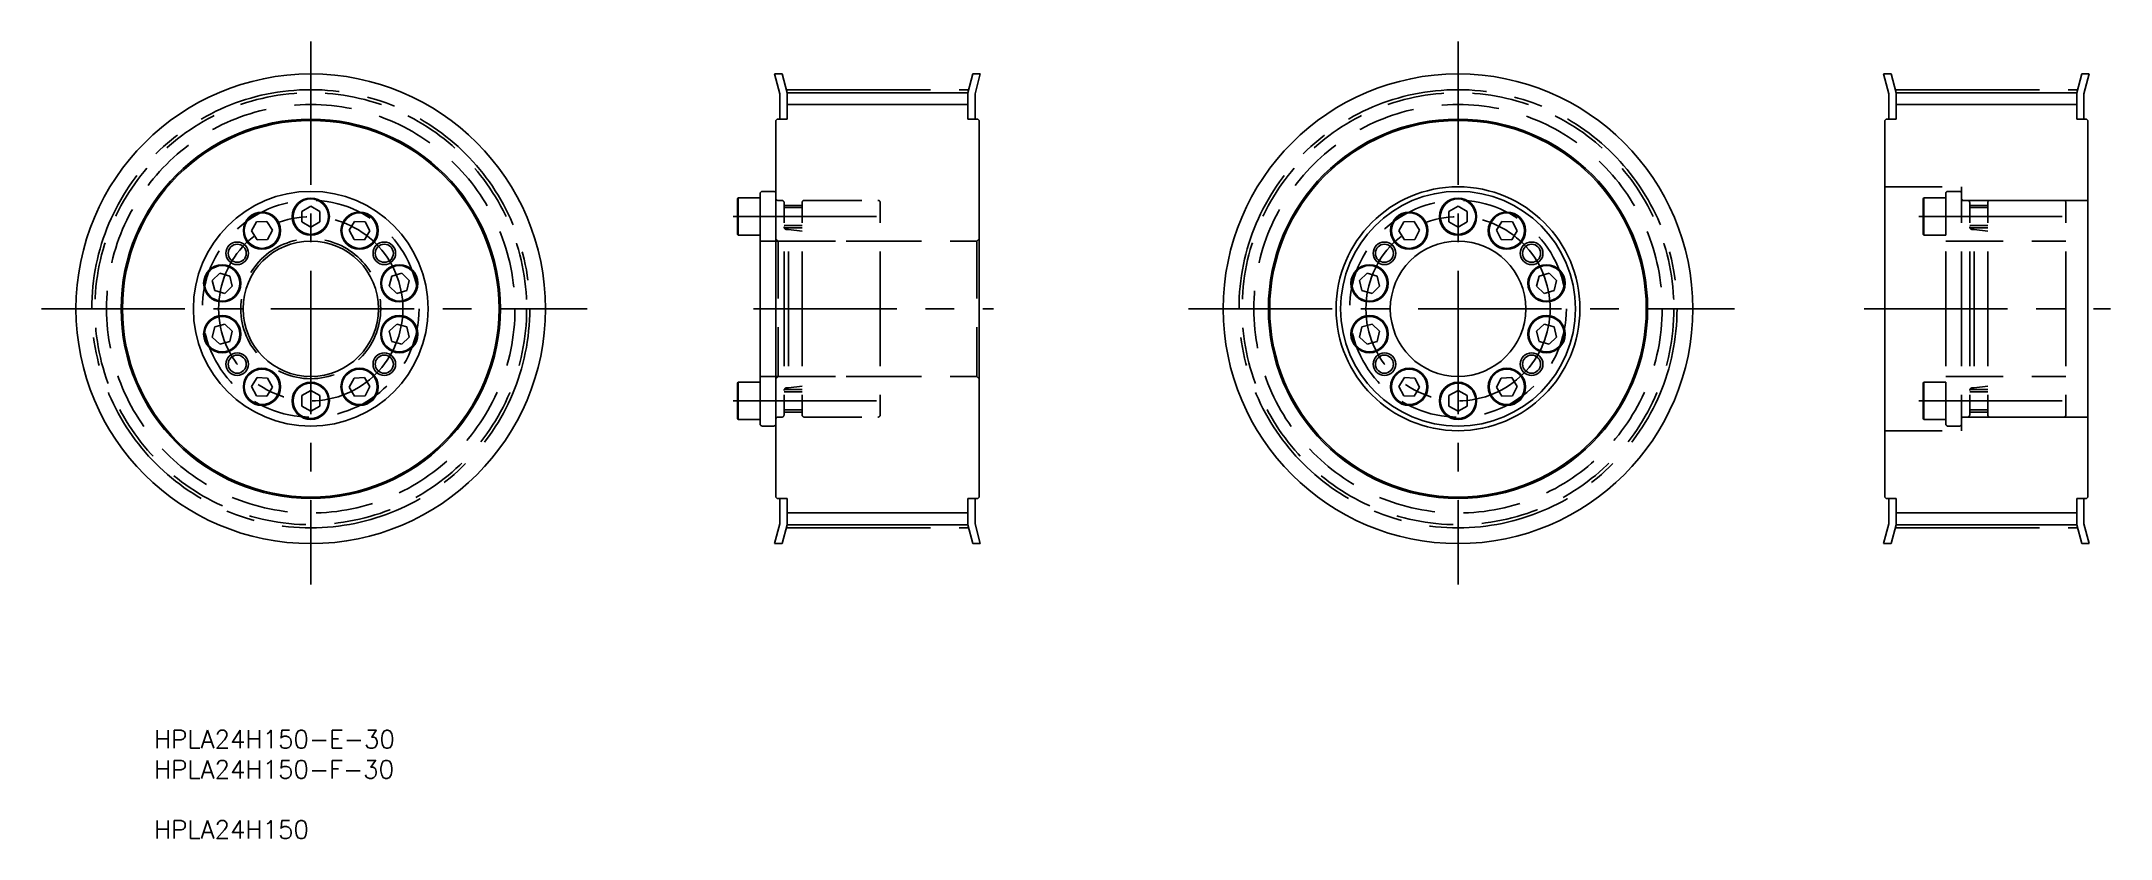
# Model space of a CAD drawing. Extents: x -10 to 448, y -15 to 161.
import ezdxf

# ---------------------------------------------------------------- set-up
doc = ezdxf.new("R2010")
doc.units = 0
doc.linetypes.add('CENTER', pattern=[50.8, 31.75, -6.35, 6.35, -6.35])
doc.linetypes.add('DASHED', pattern=[19.05, 12.7, -6.35])
doc.layers.get('0').update_dxf_attribs({"linetype": 'CONTINUOUS'})
doc.layers.add('CENTER', color=1, linetype='CENTER')
doc.styles.add('MISUMI', font='txt.shx')

# ---------------------------------------------------------------- blocks, each defined once
blk = doc.blocks.new('*U6')
at = {"color": 7, "linetype": 'CONTINUOUS', "style": 'MISUMI'}
for s, p in [('HPLA24H150-E-30', (15.05, 4.8)), ('HPLA24H150-F-30', (15.05, -1.87)), ('HPLA24H150', (15.05, -15.2))]:
    blk.add_text(s, height=4, dxfattribs=at).set_placement(p)

msp = doc.modelspace()

# ---------------------------------------------------------------- linework, layer by layer
at = {"color": 7, "linetype": 'CONTINUOUS'}
for p, q in [((153.66, 149.76), (152.48, 154.14)), ((152.48, 154.14), (154.14, 154.14)), ((155.26, 149.97), (154.14, 154.14)), ((195.26, 149.97), (196.38, 154.14)), ((198.03, 154.14), (196.38, 154.14)), ((196.86, 149.76), (198.03, 154.14)), ((399.27, 149.76), (398.1, 154.14)), ((398.1, 154.14), (399.75, 154.14)), ((400.87, 149.97), (399.75, 154.14)), ((440.87, 149.97), (441.99, 154.14)), ((443.65, 154.14), (441.99, 154.14)), ((442.47, 149.76), (443.65, 154.14)), ((153.66, 144.14), (153.66, 149.76)), ((155.26, 149.97), (195.26, 149.97)), ((155.26, 144.14), (155.26, 149.97)), ((195.26, 144.14), (195.26, 149.97)), ((196.86, 144.14), (196.86, 149.76)), ((399.27, 144.14), (399.27, 149.76)), ((400.87, 149.97), (440.87, 149.97)), ((400.87, 144.14), (400.87, 149.97)), ((440.87, 144.14), (440.87, 149.97)), ((442.47, 144.14), (442.47, 149.76)), ((152.76, 143.84), (153.06, 144.14)), ((152.76, 60.44), (152.76, 143.84)), ((153.06, 144.14), (155.26, 144.14)), ((195.26, 144.14), (197.46, 144.14)), ((197.46, 144.14), (197.76, 143.84)), ((197.76, 60.44), (197.76, 143.84)), ((398.37, 143.84), (398.67, 144.14)), ((398.37, 60.44), (398.37, 143.84)), ((398.67, 144.14), (400.87, 144.14)), ((440.87, 144.14), (443.07, 144.14)), ((443.07, 144.14), (443.37, 143.84)), ((443.37, 60.44), (443.37, 143.84)), ((49.73, 124.85), (47.73, 123.7)), ((51.73, 123.7), (49.73, 124.85)), ((144.26, 126.47), (144.37, 126.67)), ((144.26, 118.62), (144.26, 126.47)), ((144.37, 118.42), (144.37, 126.67)), ((144.37, 126.67), (149.26, 126.67)), ((149.26, 102.14), (149.26, 127.64)), ((149.26, 118.42), (149.26, 126.67)), ((149.26, 120.04), (149.26, 125.04)), ((149.76, 128.14), (152.26, 128.14)), ((152.76, 102.14), (152.76, 127.64)), ((303.84, 124.85), (301.84, 123.7)), ((305.84, 123.7), (303.84, 124.85)), ((37.69, 121.4), (36.61, 119.36)), ((36.61, 119.36), (37.83, 117.41)), ((40, 121.48), (37.69, 121.4)), ((41.23, 119.53), (40, 121.48)), ((40.14, 117.49), (41.23, 119.53)), ((47.73, 123.7), (47.73, 121.39)), ((47.73, 121.39), (49.73, 120.24)), ((49.73, 120.24), (51.73, 121.39)), ((51.73, 121.39), (51.73, 123.7)), ((58.23, 119.53), (59.45, 121.48)), ((59.31, 117.49), (58.23, 119.53)), ((59.45, 121.48), (61.76, 121.4)), ((62.85, 119.36), (61.62, 117.41)), ((61.76, 121.4), (62.85, 119.36)), ((291.81, 121.4), (290.73, 119.36)), ((290.73, 119.36), (291.95, 117.41)), ((294.12, 121.48), (291.81, 121.4)), ((295.34, 119.53), (294.12, 121.48)), ((294.26, 117.49), (295.34, 119.53)), ((301.84, 123.7), (301.84, 121.39)), ((301.84, 121.39), (303.84, 120.24)), ((303.84, 120.24), (305.84, 121.39)), ((305.84, 121.39), (305.84, 123.7)), ((312.35, 119.53), (313.57, 121.48)), ((313.43, 117.49), (312.35, 119.53)), ((313.57, 121.48), (315.88, 121.4)), ((316.96, 119.36), (315.74, 117.41)), ((315.88, 121.4), (316.96, 119.36)), ((37.83, 117.41), (40.14, 117.49)), ((61.62, 117.41), (59.31, 117.49)), ((144.26, 118.62), (144.37, 118.42)), ((144.37, 118.42), (149.26, 118.42)), ((149.26, 114.89), (149.26, 114.89)), ((291.95, 117.41), (294.26, 117.49)), ((315.74, 117.41), (313.43, 117.49)), ((29.56, 110.01), (27.9, 108.4)), ((31.78, 109.37), (29.56, 110.01)), ((67.68, 109.37), (69.9, 110.01)), ((69.9, 110.01), (71.56, 108.4)), ((283.68, 110.01), (282.02, 108.4)), ((285.9, 109.37), (283.68, 110.01)), ((321.79, 109.37), (324.01, 110.01)), ((324.01, 110.01), (325.67, 108.4)), ((27.9, 108.4), (28.46, 106.16)), ((28.46, 106.16), (30.68, 105.53)), ((30.68, 105.53), (32.34, 107.13)), ((32.34, 107.13), (31.78, 109.37)), ((67.12, 107.13), (67.68, 109.37)), ((68.78, 105.53), (67.12, 107.13)), ((71, 106.16), (68.78, 105.53)), ((71.56, 108.4), (71, 106.16)), ((149.26, 108.52), (149.26, 108.52)), ((282.02, 108.4), (282.57, 106.16)), ((282.57, 106.16), (284.79, 105.53)), ((284.79, 105.53), (286.46, 107.13)), ((286.46, 107.13), (285.9, 109.37)), ((321.23, 107.13), (321.79, 109.37)), ((322.9, 105.53), (321.23, 107.13)), ((325.12, 106.16), (322.9, 105.53)), ((325.67, 108.4), (325.12, 106.16)), ((149.26, 102.14), (149.26, 76.64)), ((152.76, 102.14), (152.76, 76.64)), ((27.9, 95.88), (28.46, 98.13)), ((28.46, 98.13), (30.68, 98.76)), ((30.68, 98.76), (32.34, 97.16)), ((32.34, 97.16), (31.78, 94.92)), ((68.78, 98.76), (67.12, 97.16)), ((67.12, 97.16), (67.68, 94.92)), ((71, 98.13), (68.78, 98.76)), ((71.56, 95.88), (71, 98.13)), ((282.02, 95.88), (282.57, 98.13)), ((282.57, 98.13), (284.79, 98.76)), ((284.79, 98.76), (286.46, 97.16)), ((286.46, 97.16), (285.9, 94.92)), ((322.9, 98.76), (321.23, 97.16)), ((321.23, 97.16), (321.79, 94.92)), ((325.12, 98.13), (322.9, 98.76)), ((325.67, 95.88), (325.12, 98.13)), ((29.56, 94.28), (27.9, 95.88)), ((31.78, 94.92), (29.56, 94.28)), ((67.68, 94.92), (69.9, 94.28)), ((69.9, 94.28), (71.56, 95.88)), ((283.68, 94.28), (282.02, 95.88)), ((285.9, 94.92), (283.68, 94.28)), ((321.79, 94.92), (324.01, 94.28)), ((324.01, 94.28), (325.67, 95.88)), ((36.61, 84.92), (37.83, 86.88)), ((37.69, 82.89), (36.61, 84.92)), ((40, 82.81), (37.69, 82.89)), ((37.83, 86.88), (40.14, 86.8)), ((41.23, 84.76), (40, 82.81)), ((40.14, 86.8), (41.23, 84.76)), ((47.73, 82.9), (49.73, 84.05)), ((47.73, 80.59), (47.73, 82.9)), ((49.73, 84.05), (51.73, 82.9)), ((51.73, 82.9), (51.73, 80.59)), ((59.31, 86.8), (58.23, 84.76)), ((58.23, 84.76), (59.45, 82.81)), ((61.62, 86.88), (59.31, 86.8)), ((59.45, 82.81), (61.76, 82.89)), ((62.85, 84.92), (61.62, 86.88)), ((61.76, 82.89), (62.85, 84.92)), ((144.26, 85.67), (144.37, 85.87)), ((144.26, 85.67), (144.26, 77.82)), ((144.37, 85.87), (144.37, 77.62)), ((144.37, 85.87), (149.26, 85.87)), ((149.26, 85.87), (149.26, 77.62)), ((149.26, 84.24), (149.26, 79.24)), ((290.73, 84.92), (291.95, 86.88)), ((291.81, 82.89), (290.73, 84.92)), ((294.12, 82.81), (291.81, 82.89)), ((291.95, 86.88), (294.26, 86.8)), ((295.34, 84.76), (294.12, 82.81)), ((294.26, 86.8), (295.34, 84.76)), ((301.84, 82.9), (303.84, 84.05)), ((301.84, 80.59), (301.84, 82.9)), ((303.84, 84.05), (305.84, 82.9)), ((305.84, 82.9), (305.84, 80.59)), ((313.43, 86.8), (312.35, 84.76)), ((312.35, 84.76), (313.57, 82.81)), ((315.74, 86.88), (313.43, 86.8)), ((313.57, 82.81), (315.88, 82.89)), ((316.96, 84.92), (315.74, 86.88)), ((315.88, 82.89), (316.96, 84.92)), ((49.73, 79.44), (47.73, 80.59)), ((51.73, 80.59), (49.73, 79.44)), ((303.84, 79.44), (301.84, 80.59)), ((305.84, 80.59), (303.84, 79.44)), ((144.26, 77.82), (144.37, 77.62)), ((144.37, 77.62), (149.26, 77.62)), ((149.76, 76.14), (152.26, 76.14)), ((152.76, 60.44), (153.06, 60.14)), ((153.06, 60.14), (155.26, 60.14)), ((153.66, 60.14), (153.66, 54.53)), ((155.26, 54.32), (155.26, 60.14)), ((195.26, 60.14), (197.46, 60.14)), ((195.26, 54.32), (195.26, 60.14)), ((196.86, 60.14), (196.86, 54.53)), ((197.46, 60.14), (197.76, 60.44)), ((398.37, 60.44), (398.67, 60.14)), ((398.67, 60.14), (400.87, 60.14)), ((399.27, 60.14), (399.27, 54.53)), ((400.87, 54.32), (400.87, 60.14)), ((440.87, 60.14), (443.07, 60.14)), ((440.87, 54.32), (440.87, 60.14)), ((442.47, 60.14), (442.47, 54.53)), ((443.07, 60.14), (443.37, 60.44)), ((153.66, 54.53), (152.48, 50.14)), ((155.26, 54.32), (154.14, 50.14)), ((155.26, 54.32), (195.26, 54.32)), ((195.26, 54.32), (196.38, 50.14)), ((196.86, 54.53), (198.03, 50.14)), ((399.27, 54.53), (398.1, 50.14)), ((400.87, 54.32), (399.75, 50.14)), ((400.87, 54.32), (440.87, 54.32)), ((440.87, 54.32), (441.99, 50.14)), ((442.47, 54.53), (443.65, 50.14)), ((152.48, 50.14), (154.14, 50.14)), ((198.03, 50.14), (196.38, 50.14)), ((398.1, 50.14), (399.75, 50.14)), ((443.65, 50.14), (441.99, 50.14))]:
    msp.add_line(p, q, dxfattribs=at)
at = {"color": 3, "linetype": 'CONTINUOUS'}
for p, q in [((155.26, 147.38), (195.26, 147.38)), ((400.87, 147.38), (440.87, 147.38)), ((155.26, 56.91), (195.26, 56.91)), ((400.87, 56.91), (440.87, 56.91))]:
    msp.add_line(p, q, dxfattribs=at)
at = {"color": 3, "linetype": 'DASHED'}
for p, q in [((398.37, 129.14), (415.37, 129.14)), ((415.37, 126.14), (415.37, 129.14)), ((153.17, 126.14), (154.06, 126.14)), ((154.56, 102.14), (154.56, 125.64)), ((158.56, 125.04), (154.56, 125.04)), ((158.56, 124.54), (154.56, 124.54)), ((158.56, 102.14), (158.56, 125.64)), ((159.06, 126.14), (175.36, 126.14)), ((175.86, 102.14), (175.86, 125.64)), ((406.87, 126.47), (406.99, 126.67)), ((406.87, 118.62), (406.87, 126.47)), ((406.99, 118.42), (406.99, 126.67)), ((406.99, 126.67), (411.87, 126.67)), ((411.87, 102.14), (411.87, 127.64)), ((411.87, 118.42), (411.87, 126.67)), ((411.87, 120.04), (411.87, 125.04)), ((412.37, 128.14), (414.87, 128.14)), ((415.37, 102.14), (415.37, 127.64)), ((415.37, 126.14), (443.37, 126.14)), ((415.78, 126.14), (416.67, 126.14)), ((417.17, 102.14), (417.17, 125.64)), ((421.17, 125.04), (417.17, 125.04)), ((421.17, 124.54), (417.17, 124.54)), ((421.17, 102.14), (421.17, 125.64)), ((421.67, 126.14), (437.97, 126.14)), ((438.47, 102.14), (438.47, 125.64)), ((158.56, 120.54), (154.56, 120.54)), ((158.56, 120.04), (154.56, 120.04)), ((155.16, 119.67), (155.56, 119.67)), ((155.56, 102.14), (155.56, 119.67)), ((155.56, 119.67), (158.56, 119.33)), ((421.17, 120.54), (417.17, 120.54)), ((421.17, 120.04), (417.17, 120.04)), ((417.77, 119.67), (418.17, 119.67)), ((418.17, 102.14), (418.17, 119.67)), ((418.17, 119.67), (421.17, 119.33)), ((149.26, 117.14), (175.86, 117.14)), ((152.76, 117.64), (153.26, 117.14)), ((153.26, 117.14), (197.26, 117.14)), ((153.26, 117.14), (153.26, 87.14)), ((197.76, 117.64), (197.26, 117.14)), ((197.26, 117.14), (197.26, 87.14)), ((406.87, 118.62), (406.99, 118.42)), ((406.99, 118.42), (411.87, 118.42)), ((411.87, 117.14), (438.47, 117.14)), ((411.87, 114.89), (411.87, 114.89)), ((411.87, 108.52), (411.87, 108.52)), ((154.56, 102.14), (154.56, 78.64)), ((155.56, 102.14), (155.56, 84.62)), ((158.56, 102.14), (158.56, 78.64)), ((175.86, 102.14), (175.86, 78.64)), ((411.87, 102.14), (411.87, 76.64)), ((415.37, 102.14), (415.37, 76.64)), ((417.17, 102.14), (417.17, 78.64)), ((418.17, 102.14), (418.17, 84.62)), ((421.17, 102.14), (421.17, 78.64)), ((438.47, 102.14), (438.47, 78.64)), ((149.26, 87.14), (175.86, 87.14)), ((152.76, 86.64), (153.26, 87.14)), ((153.26, 87.14), (197.26, 87.14)), ((197.76, 86.64), (197.26, 87.14)), ((411.87, 87.14), (438.47, 87.14)), ((158.56, 84.24), (154.56, 84.24)), ((158.56, 83.74), (154.56, 83.74)), ((155.16, 84.62), (155.56, 84.62)), ((155.56, 84.62), (158.56, 84.96)), ((406.87, 85.67), (406.99, 85.87)), ((406.87, 85.67), (406.87, 77.82)), ((406.99, 85.87), (406.99, 77.62)), ((406.99, 85.87), (411.87, 85.87)), ((411.87, 85.87), (411.87, 77.62)), ((411.87, 84.24), (411.87, 79.24)), ((421.17, 84.24), (417.17, 84.24)), ((421.17, 83.74), (417.17, 83.74)), ((417.77, 84.62), (418.17, 84.62)), ((418.17, 84.62), (421.17, 84.96)), ((153.17, 78.14), (154.06, 78.14)), ((158.56, 79.74), (154.56, 79.74)), ((158.56, 79.24), (154.56, 79.24)), ((159.06, 78.14), (175.36, 78.14)), ((415.37, 78.14), (415.37, 75.14)), ((415.37, 78.14), (443.37, 78.14)), ((415.78, 78.14), (416.67, 78.14)), ((421.17, 79.74), (417.17, 79.74)), ((421.17, 79.24), (417.17, 79.24)), ((421.67, 78.14), (437.97, 78.14)), ((398.37, 75.14), (415.37, 75.14)), ((406.87, 77.82), (406.99, 77.62)), ((406.99, 77.62), (411.87, 77.62)), ((412.37, 76.14), (414.87, 76.14))]:
    msp.add_line(p, q, dxfattribs=at)
at = {"color": 7, "linetype": 'CONTINUOUS'}
for centre, radius in [((49.73, 102.14), 52), ((303.84, 102.14), 52), ((49.73, 102.14), 42), ((49.73, 102.14), 41.7), ((303.84, 102.14), 42), ((303.84, 102.14), 41.7), ((303.84, 102.14), 27), ((49.73, 102.14), 26), ((49.73, 122.54), 4.12), ((49.73, 122.54), 3.92), ((303.84, 102.14), 26), ((303.84, 122.54), 4.12), ((303.84, 122.54), 3.92), ((38.92, 119.44), 4.12), ((38.92, 119.44), 3.92), ((60.54, 119.44), 4.12), ((60.54, 119.44), 3.92), ((293.03, 119.44), 4.12), ((293.03, 119.44), 3.92), ((314.66, 119.44), 4.12), ((314.66, 119.44), 3.92), ((33.44, 114.42), 2), ((49.73, 102.14), 15), ((66.02, 114.42), 2), ((287.55, 114.42), 2.5), ((287.55, 114.42), 2), ((303.84, 102.14), 15), ((320.14, 114.42), 2.5), ((320.14, 114.42), 2), ((30.12, 107.77), 4.12), ((30.12, 107.77), 3.92), ((69.34, 107.77), 4.12), ((69.34, 107.77), 3.92), ((284.24, 107.77), 4.12), ((284.24, 107.77), 3.92), ((323.45, 107.77), 4.12), ((323.45, 107.77), 3.92), ((30.12, 96.52), 4.12), ((30.12, 96.52), 3.92), ((69.34, 96.52), 4.12), ((69.34, 96.52), 3.92), ((284.24, 96.52), 4.12), ((284.24, 96.52), 3.92), ((323.45, 96.52), 4.12), ((323.45, 96.52), 3.92), ((33.44, 89.87), 2), ((66.02, 89.87), 2), ((287.55, 89.87), 2.5), ((287.55, 89.87), 2), ((320.14, 89.87), 2.5), ((320.14, 89.87), 2), ((38.92, 84.84), 4.12), ((38.92, 84.84), 3.92), ((60.54, 84.84), 4.12), ((60.54, 84.84), 3.92), ((293.03, 84.84), 4.12), ((293.03, 84.84), 3.92), ((314.66, 84.84), 4.12), ((314.66, 84.84), 3.92), ((49.73, 81.74), 4.12), ((49.73, 81.74), 3.92), ((303.84, 81.74), 4.12), ((303.84, 81.74), 3.92)]:
    msp.add_circle(centre, radius, dxfattribs=at)
at = {"color": 3, "linetype": 'DASHED'}
for centre, radius in [((49.73, 102.14), 47.82), ((49.73, 102.14), 45.23), ((303.84, 102.14), 47.82), ((303.84, 102.14), 45.23), ((49.73, 102.14), 24), ((303.84, 102.14), 24), ((49.73, 102.14), 15.5)]:
    msp.add_circle(centre, radius, dxfattribs=at)
at = {"color": 3}
for centre in [(33.44, 114.42), (66.02, 114.42), (33.44, 89.87), (66.02, 89.87)]:
    msp.add_circle(centre, 2.5, dxfattribs=at)
at = {"color": 7, "linetype": 'CONTINUOUS'}
for centre, start, end in [((149.76, 127.64), 90, 180.0009), ((152.26, 127.64), 0, 90), ((149.76, 76.64), 179.9991, 270), ((152.26, 76.64), 270, 0)]:
    msp.add_arc(centre, 0.5, start, end, dxfattribs=at)
at = {"color": 3, "linetype": 'DASHED'}
for centre, radius, start, end in [((153.17, 126.55), 0.41, 180, 270), ((154.06, 125.64), 0.5, 0, 90), ((159.06, 125.64), 0.5, 90, 180), ((175.36, 125.64), 0.5, 0, 90), ((412.37, 127.64), 0.5, 90, 180.0009), ((414.87, 127.64), 0.5, 0, 90), ((415.78, 126.55), 0.41, 180, 270), ((416.67, 125.64), 0.5, 0, 90), ((421.67, 125.64), 0.5, 90, 180), ((437.97, 125.64), 0.5, 0, 90), ((155.16, 120.27), 0.6, 180, 270), ((417.77, 120.27), 0.6, 180, 270), ((155.16, 84.02), 0.6, 90, 180), ((417.77, 84.02), 0.6, 90, 180), ((153.17, 77.73), 0.41, 90, 180), ((154.06, 78.64), 0.5, 270, 0), ((159.06, 78.64), 0.5, 180, 270), ((175.36, 78.64), 0.5, 270, 0), ((415.78, 77.73), 0.41, 90, 180), ((416.67, 78.64), 0.5, 270, 0), ((421.67, 78.64), 0.5, 180, 270), ((437.97, 78.64), 0.5, 270, 0), ((412.37, 76.64), 0.5, 179.9991, 270), ((414.87, 76.64), 0.5, 270, 0)]:
    msp.add_arc(centre, radius, start, end, dxfattribs=at)
at = {"layer": 'CENTER', "color": 1, "linetype": 'CENTER'}
for p, q in [((49.73, 161.35), (49.73, 41.1)), ((303.84, 161.35), (303.84, 41.1)), ((155.26, 150.65), (195.26, 150.65)), ((400.87, 150.65), (440.87, 150.65)), ((143.26, 122.54), (176.86, 122.54)), ((405.87, 122.54), (439.47, 122.54)), ((-9.93, 102.14), (110.94, 102.14)), ((147.76, 102.14), (200.96, 102.14)), ((244.18, 102.14), (365.05, 102.14)), ((393.77, 102.14), (448.39, 102.14)), ((143.26, 81.74), (176.86, 81.74)), ((405.87, 81.74), (439.47, 81.74)), ((155.26, 53.63), (195.26, 53.63)), ((400.87, 53.63), (440.87, 53.63))]:
    msp.add_line(p, q, dxfattribs=at)
for centre, radius in [((49.73, 102.14), 48.51), ((303.84, 102.14), 48.51), ((49.73, 102.14), 20.4), ((303.84, 102.14), 20.4)]:
    msp.add_circle(centre, radius, dxfattribs=at)

# ---------------------------------------------------------------- block references
at = {"color": 7, "linetype": 'CONTINUOUS'}
msp.add_blockref('*U6', (0, 0), dxfattribs=at)

doc.saveas('drawing.dxf')
